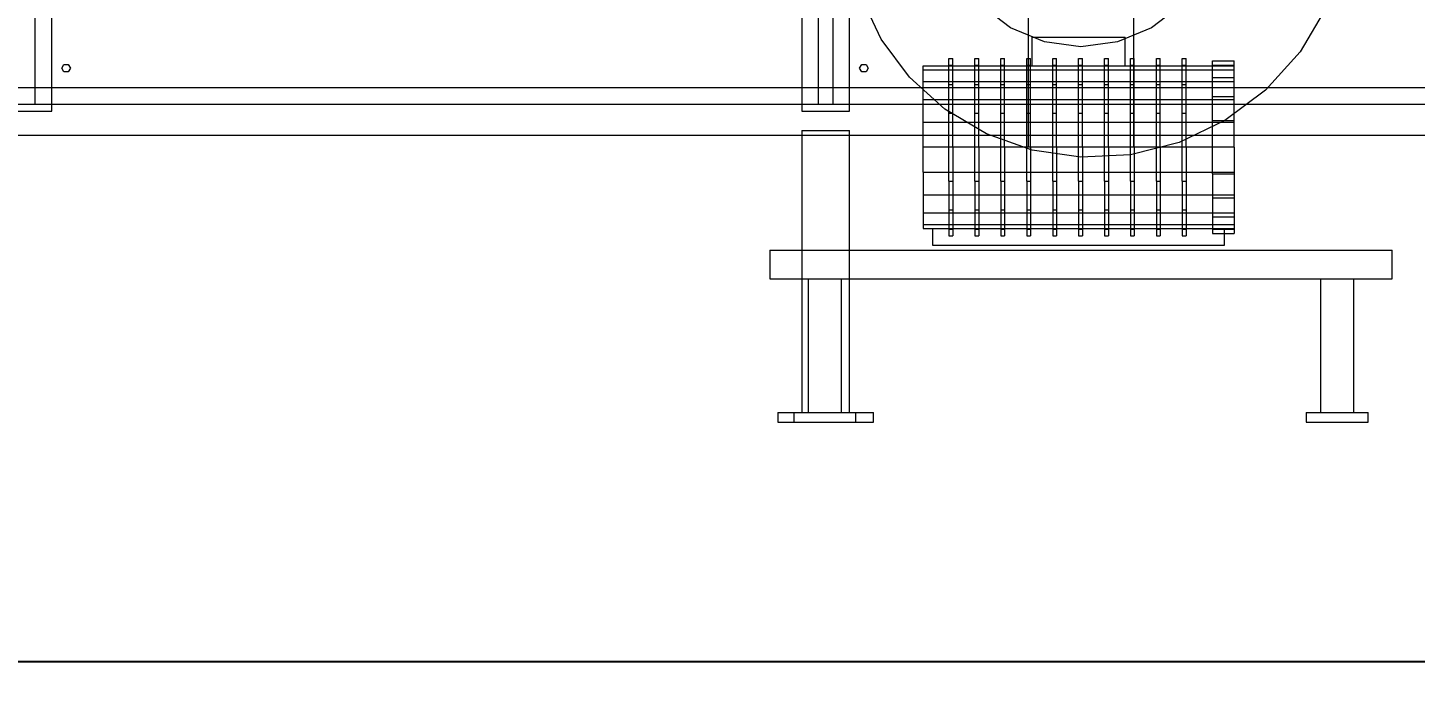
# Model space of a CAD drawing. Header units: millimetres. Extents: x -191664 to 191490, y -197311 to 10263.
# Drawn here: x 6105 to 9003, y -126740 to -125375 of the extents above; entities that cross this region are included whole.
import ezdxf

# ---------------------------------------------------------------- set-up
doc = ezdxf.new("R2010")
doc.units = ezdxf.units.MM
for name, color, linetype, lineweight in [('COTAS_O', 1, 'Continuous', 0), ('DET_secador_lateral', 7, 'Continuous', 0), ('R15_COTAS_TRANSPORTE_P', 1, 'Continuous', 0)]:
    doc.layers.add(name, color=color, linetype=linetype, lineweight=lineweight)
doc.dimstyles.new('PLANTA_20', dxfattribs={"dimtxt": 50, "dimasz": 30, "dimexe": 30, "dimexo": 16, "dimgap": 20, "dimtad": 1, "dimtih": 1, "dimtoh": 1, "dimdec": 1, "dimzin": 0, "dimdsep": 46, "dimcen": 0.09, "dimadec": 0, "dimazin": 0, "dimtfac": 1, "dimtdec": 4, "dimtofl": 0, "dimtmove": 0, "dimatfit": 3, "dimfxl": 1, "dimtolj": 1, "dimtzin": 0, "dimarcsym": 0})

# ---------------------------------------------------------------- blocks, each defined once
blk = doc.blocks.new('*D87')
at = {"layer": 'COTAS_O', "color": 0, "lineweight": -2, "transparency": 16777216}
for p, q in [((1104.7, -126216), (1104.7, -126730)), ((21104.7, -126216), (21104.7, -126730)), ((1134.7, -126700), (21074.7, -126700))]:
    blk.add_line(p, q, dxfattribs=at)
at = {"layer": 'COTAS_O', "color": 0, "transparency": 16777216}
for points in [[(1134.7, -126695), (1134.7, -126705), (1104.7, -126700)], [(21074.7, -126695), (21074.7, -126705), (21104.7, -126700)]]:
    blk.add_solid(points, dxfattribs=at)
at = {"layer": 'Defpoints', "color": 0, "transparency": 16777216}
for p in [(1104.7, -126200), (21104.7, -126200), (21104.7, -126700)]:
    blk.add_point(p, dxfattribs=at)
blk = doc.blocks.new('*D133')
at = {"layer": 'Defpoints', "color": 0, "transparency": 16777216}
for p in [(439.7, -194148), (217.9, -194406.1), (-500, -194490), (-500, -194490), (500, -194490)]:
    blk.add_point(p, dxfattribs=at)
at = {"layer": 'R15_COTAS_TRANSPORTE_P', "color": 0, "lineweight": -2, "transparency": 16777216}
blk.add_arc((-500, -194490), 722.8, 2.3783, 17.6217, dxfattribs=at)
at = {"layer": 'R15_COTAS_TRANSPORTE_P', "color": 0, "transparency": 16777216}
for points in [[(184.1, -194272.8), (193.6, -194269.6), (179.2, -194242.8)], [(227.1, -194459.9), (217.2, -194460.1), (222.8, -194490)]]:
    blk.add_solid(points, dxfattribs=at)

msp = doc.modelspace()

# ---------------------------------------------------------------- linework, layer by layer
at = {"layer": 'DET_secador_lateral', "color": 254, "true_color": 0xd8e0dc}
for p, q in [((6119.71, -123265), (6119.71, -125535)), ((7756.38, -125535), (7756.38, -123265)), ((7786.38, -123265), (7786.38, -125535)), ((6119.71, -125535), (7756.38, -125535)), ((7786.38, -125535), (9423.05, -125535))]:
    msp.add_line(p, q, dxfattribs=at)
at = {"layer": 'DET_secador_lateral', "color": 251, "true_color": 0x536a64}
for p, q in [((6154.71, -125550), (6154.71, -123300)), ((7721.38, -123300), (7721.38, -125550)), ((7821.38, -125550), (7821.38, -123300)), ((7887.37, -125398.86), (7845.45, -125310.23)), ((8817.61, -125332.45), (8762.29, -125425.74)), ((7946.37, -125478.34), (7887.37, -125398.86)), ((8762.29, -125425.74), (8690.43, -125505.72)), ((8020.48, -125545.39), (7946.37, -125478.34)), ((1104.71, -125500), (21104.71, -125500)), ((8690.43, -125505.72), (8605.08, -125569.53)), ((8107.07, -125597.14), (8020.48, -125545.39)), ((6054.71, -125550), (6154.71, -125550)), ((7721.38, -125550), (7821.38, -125550)), ((8605.08, -125569.53), (8509.76, -125615.02)), ((1104.71, -125600), (21104.71, -125600)), ((7721.38, -125590), (7821.38, -125590)), ((7721.38, -125590), (7721.38, -126180)), ((7821.38, -126180), (7821.38, -125590)), ((8203.01, -125631.27), (8107.07, -125597.14)), ((8304.71, -125646.13), (8203.01, -125631.27)), ((8509.76, -125615.02), (8408.3, -125640.77)), ((8408.3, -125640.77), (8304.71, -125646.13)), ((7994.71, -125795), (8604.71, -125795)), ((7994.71, -125795), (7994.71, -125830)), ((8604.71, -125830), (8604.71, -125795)), ((7994.71, -125830), (8604.71, -125830)), ((7654.71, -125840), (8954.71, -125840)), ((7654.71, -125840), (7654.71, -125900)), ((8954.71, -125900), (8954.71, -125840)), ((7654.71, -125900), (8954.71, -125900)), ((7734.71, -125900), (7804.71, -125900)), ((7734.71, -125900), (7734.71, -126180)), ((7804.71, -126180), (7804.71, -125900)), ((8804.71, -125900), (8874.71, -125900)), ((8804.71, -125900), (8804.71, -126180)), ((8874.71, -126180), (8874.71, -125900)), ((7721.38, -126180), (7821.38, -126180)), ((7734.71, -126180), (7804.71, -126180)), ((8804.71, -126180), (8874.71, -126180))]:
    msp.add_line(p, q, dxfattribs=at)
at = {"layer": 'DET_secador_lateral', "color": 15, "true_color": 0xb54e46}
for p, q in [((8194.71, -125625), (8194.71, -125120)), ((8414.71, -125120), (8414.71, -125625)), ((8414.71, -125625), (8194.71, -125625))]:
    msp.add_line(p, q, dxfattribs=at)
at = {"layer": 'DET_secador_lateral', "color": 129, "true_color": 0x304542}
for p, q in [((8157.21, -125375.48), (8096.12, -125328.6)), ((8513.31, -125328.6), (8452.21, -125375.48)), ((8228.36, -125404.95), (8157.21, -125375.48)), ((8452.21, -125375.48), (8381.06, -125404.95)), ((8304.71, -125415), (8228.36, -125404.95)), ((8381.06, -125404.95), (8304.71, -125415)), ((8579.71, -125453.62), (8579.71, -125444.8)), ((8579.71, -125444.8), (8624.71, -125444.8)), ((8579.71, -125479.22), (8579.71, -125453.62)), ((8579.71, -125453.62), (8624.71, -125453.62)), ((8624.71, -125453.62), (8624.71, -125444.8)), ((8624.71, -125479.22), (8624.71, -125453.62)), ((8579.71, -125519.08), (8579.71, -125479.22)), ((8579.71, -125479.22), (8624.71, -125479.22)), ((8624.71, -125519.08), (8624.71, -125479.22)), ((8579.71, -125569.32), (8579.71, -125519.08)), ((8579.71, -125519.08), (8624.71, -125519.08)), ((8624.71, -125569.32), (8624.71, -125519.08)), ((8579.71, -125625), (8579.71, -125569.32)), ((8579.71, -125569.32), (8624.71, -125569.32)), ((8624.71, -125625), (8624.71, -125569.32)), ((8579.71, -125680.68), (8579.71, -125625)), ((8624.71, -125625), (8579.71, -125625)), ((8624.71, -125625), (8624.71, -125680.68)), ((8579.71, -125680.68), (8579.71, -125730.92)), ((8579.71, -125680.68), (8624.71, -125680.68)), ((8624.71, -125680.68), (8624.71, -125730.92)), ((8579.71, -125730.92), (8579.71, -125770.78)), ((8579.71, -125730.92), (8624.71, -125730.92)), ((8624.71, -125730.92), (8624.71, -125770.78)), ((8579.71, -125770.78), (8579.71, -125796.38)), ((8579.71, -125770.78), (8624.71, -125770.78)), ((8624.71, -125770.78), (8624.71, -125796.38)), ((8579.71, -125796.38), (8579.71, -125805.2)), ((8579.71, -125796.38), (8624.71, -125796.38)), ((8579.71, -125805.2), (8624.71, -125805.2)), ((8624.71, -125796.38), (8624.71, -125805.2))]:
    msp.add_line(p, q, dxfattribs=at)
at = {"layer": 'DET_secador_lateral', "color": 142, "true_color": 0x159eb4}
for p, q in [((8202.21, -125395), (8397.21, -125395)), ((8202.21, -125395), (8202.21, -125455)), ((8397.21, -125455), (8397.21, -125395)), ((7974.71, -125463.32), (7974.71, -125455)), ((7974.71, -125455), (8624.71, -125455)), ((8028.88, -125453.81), (8028.88, -125439.7)), ((8028.88, -125439.7), (8036.88, -125439.7)), ((8028.88, -125493.97), (8028.88, -125453.81)), ((8028.88, -125453.81), (8036.88, -125453.81)), ((8036.88, -125453.81), (8036.88, -125439.7)), ((8036.88, -125493.97), (8036.88, -125453.81)), ((8083.05, -125453.81), (8083.05, -125439.7)), ((8083.05, -125439.7), (8091.05, -125439.7)), ((8083.05, -125493.97), (8083.05, -125453.81)), ((8083.05, -125453.81), (8091.05, -125453.81)), ((8091.05, -125453.81), (8091.05, -125439.7)), ((8091.05, -125493.97), (8091.05, -125453.81)), ((8137.21, -125453.81), (8137.21, -125439.7)), ((8137.21, -125439.7), (8145.21, -125439.7)), ((8137.21, -125493.97), (8137.21, -125453.81)), ((8137.21, -125453.81), (8145.21, -125453.81)), ((8145.21, -125453.81), (8145.21, -125439.7)), ((8145.21, -125493.97), (8145.21, -125453.81)), ((8191.38, -125453.81), (8191.38, -125439.7)), ((8191.38, -125439.7), (8199.38, -125439.7)), ((8191.38, -125493.97), (8191.38, -125453.81)), ((8191.38, -125453.81), (8199.38, -125453.81)), ((8199.38, -125453.81), (8199.38, -125439.7)), ((8199.38, -125493.97), (8199.38, -125453.81)), ((8202.21, -125455), (8397.21, -125455)), ((8245.55, -125453.81), (8245.55, -125439.7)), ((8245.55, -125439.7), (8253.55, -125439.7)), ((8245.55, -125493.97), (8245.55, -125453.81)), ((8245.55, -125453.81), (8253.55, -125453.81)), ((8253.55, -125453.81), (8253.55, -125439.7)), ((8253.55, -125493.97), (8253.55, -125453.81)), ((8299.71, -125453.81), (8299.71, -125439.7)), ((8299.71, -125439.7), (8307.71, -125439.7)), ((8299.71, -125493.97), (8299.71, -125453.81)), ((8299.71, -125453.81), (8307.71, -125453.81)), ((8307.71, -125453.81), (8307.71, -125439.7)), ((8307.71, -125493.97), (8307.71, -125453.81)), ((8353.88, -125453.81), (8353.88, -125439.7)), ((8353.88, -125439.7), (8361.88, -125439.7)), ((8353.88, -125493.97), (8353.88, -125453.81)), ((8353.88, -125453.81), (8361.88, -125453.81)), ((8361.88, -125453.81), (8361.88, -125439.7)), ((8361.88, -125493.97), (8361.88, -125453.81)), ((8408.05, -125453.81), (8408.05, -125439.7)), ((8408.05, -125439.7), (8416.05, -125439.7)), ((8408.05, -125493.97), (8408.05, -125453.81)), ((8408.05, -125453.81), (8416.05, -125453.81)), ((8416.05, -125453.81), (8416.05, -125439.7)), ((8416.05, -125493.97), (8416.05, -125453.81)), ((8462.21, -125453.81), (8462.21, -125439.7)), ((8462.21, -125439.7), (8470.21, -125439.7)), ((8462.21, -125493.97), (8462.21, -125453.81)), ((8462.21, -125453.81), (8470.21, -125453.81)), ((8470.21, -125453.81), (8470.21, -125439.7)), ((8470.21, -125493.97), (8470.21, -125453.81)), ((8516.38, -125453.81), (8516.38, -125439.7)), ((8516.38, -125439.7), (8524.38, -125439.7)), ((8516.38, -125493.97), (8516.38, -125453.81)), ((8516.38, -125453.81), (8524.38, -125453.81)), ((8524.38, -125453.81), (8524.38, -125439.7)), ((8524.38, -125493.97), (8524.38, -125453.81)), ((8624.71, -125463.32), (8624.71, -125455)), ((7974.71, -125487.47), (7974.71, -125463.32)), ((7974.71, -125463.32), (8624.71, -125463.32)), ((7974.71, -125525.08), (7974.71, -125487.47)), ((7974.71, -125487.47), (8624.71, -125487.47)), ((8624.71, -125487.47), (8624.71, -125463.32)), ((8624.71, -125525.08), (8624.71, -125487.47)), ((8028.88, -125554.09), (8028.88, -125493.97)), ((8028.88, -125493.97), (8036.88, -125493.97)), ((8036.88, -125554.09), (8036.88, -125493.97)), ((8083.05, -125554.09), (8083.05, -125493.97)), ((8083.05, -125493.97), (8091.05, -125493.97)), ((8091.05, -125554.09), (8091.05, -125493.97)), ((8137.21, -125554.09), (8137.21, -125493.97)), ((8137.21, -125493.97), (8145.21, -125493.97)), ((8145.21, -125554.09), (8145.21, -125493.97)), ((8191.38, -125554.09), (8191.38, -125493.97)), ((8191.38, -125493.97), (8199.38, -125493.97)), ((8199.38, -125554.09), (8199.38, -125493.97)), ((8245.55, -125554.09), (8245.55, -125493.97)), ((8245.55, -125493.97), (8253.55, -125493.97)), ((8253.55, -125554.09), (8253.55, -125493.97)), ((8299.71, -125554.09), (8299.71, -125493.97)), ((8299.71, -125493.97), (8307.71, -125493.97)), ((8307.71, -125554.09), (8307.71, -125493.97)), ((8353.88, -125554.09), (8353.88, -125493.97)), ((8353.88, -125493.97), (8361.88, -125493.97)), ((8361.88, -125554.09), (8361.88, -125493.97)), ((8408.05, -125554.09), (8408.05, -125493.97)), ((8408.05, -125493.97), (8416.05, -125493.97)), ((8416.05, -125554.09), (8416.05, -125493.97)), ((8462.21, -125554.09), (8462.21, -125493.97)), ((8462.21, -125493.97), (8470.21, -125493.97)), ((8470.21, -125554.09), (8470.21, -125493.97)), ((8516.38, -125554.09), (8516.38, -125493.97)), ((8516.38, -125493.97), (8524.38, -125493.97)), ((8524.38, -125554.09), (8524.38, -125493.97)), ((7974.71, -125572.47), (7974.71, -125525.08)), ((7974.71, -125525.08), (8624.71, -125525.08)), ((8624.71, -125572.47), (8624.71, -125525.08)), ((7974.71, -125625), (7974.71, -125572.47)), ((7974.71, -125572.47), (8624.71, -125572.47)), ((8028.88, -125625), (8028.88, -125554.09)), ((8028.88, -125554.09), (8036.88, -125554.09)), ((8036.88, -125625), (8036.88, -125554.09)), ((8083.05, -125625), (8083.05, -125554.09)), ((8083.05, -125554.09), (8091.05, -125554.09)), ((8091.05, -125625), (8091.05, -125554.09)), ((8137.21, -125625), (8137.21, -125554.09)), ((8137.21, -125554.09), (8145.21, -125554.09)), ((8145.21, -125625), (8145.21, -125554.09)), ((8191.38, -125625), (8191.38, -125554.09)), ((8191.38, -125554.09), (8199.38, -125554.09)), ((8199.38, -125625), (8199.38, -125554.09)), ((8245.55, -125625), (8245.55, -125554.09)), ((8245.55, -125554.09), (8253.55, -125554.09)), ((8253.55, -125625), (8253.55, -125554.09)), ((8299.71, -125625), (8299.71, -125554.09)), ((8299.71, -125554.09), (8307.71, -125554.09)), ((8307.71, -125625), (8307.71, -125554.09)), ((8353.88, -125625), (8353.88, -125554.09)), ((8353.88, -125554.09), (8361.88, -125554.09)), ((8361.88, -125625), (8361.88, -125554.09)), ((8408.05, -125625), (8408.05, -125554.09)), ((8408.05, -125554.09), (8416.05, -125554.09)), ((8416.05, -125625), (8416.05, -125554.09)), ((8462.21, -125625), (8462.21, -125554.09)), ((8462.21, -125554.09), (8470.21, -125554.09)), ((8470.21, -125625), (8470.21, -125554.09)), ((8516.38, -125625), (8516.38, -125554.09)), ((8516.38, -125554.09), (8524.38, -125554.09)), ((8524.38, -125625), (8524.38, -125554.09)), ((8624.71, -125625), (8624.71, -125572.47)), ((7974.71, -125677.53), (7974.71, -125625)), ((8624.71, -125625), (7974.71, -125625)), ((8028.88, -125695.91), (8028.88, -125625)), ((8036.88, -125625), (8028.88, -125625)), ((8036.88, -125625), (8036.88, -125695.91)), ((8083.05, -125695.91), (8083.05, -125625)), ((8091.05, -125625), (8083.05, -125625)), ((8091.05, -125625), (8091.05, -125695.91)), ((8137.21, -125695.91), (8137.21, -125625)), ((8145.21, -125625), (8137.21, -125625)), ((8145.21, -125625), (8145.21, -125695.91)), ((8191.38, -125695.91), (8191.38, -125625)), ((8199.38, -125625), (8191.38, -125625)), ((8199.38, -125625), (8199.38, -125695.91)), ((8245.55, -125695.91), (8245.55, -125625)), ((8253.55, -125625), (8245.55, -125625)), ((8253.55, -125625), (8253.55, -125695.91)), ((8299.71, -125695.91), (8299.71, -125625)), ((8307.71, -125625), (8299.71, -125625)), ((8307.71, -125625), (8307.71, -125695.91)), ((8353.88, -125695.91), (8353.88, -125625)), ((8361.88, -125625), (8353.88, -125625)), ((8361.88, -125625), (8361.88, -125695.91)), ((8408.05, -125695.91), (8408.05, -125625)), ((8416.05, -125625), (8408.05, -125625)), ((8416.05, -125625), (8416.05, -125695.91)), ((8462.21, -125695.91), (8462.21, -125625)), ((8470.21, -125625), (8462.21, -125625)), ((8470.21, -125625), (8470.21, -125695.91)), ((8516.38, -125695.91), (8516.38, -125625)), ((8524.38, -125625), (8516.38, -125625)), ((8524.38, -125625), (8524.38, -125695.91)), ((8624.71, -125625), (8624.71, -125677.53)), ((7974.71, -125677.53), (7974.71, -125724.92)), ((7974.71, -125677.53), (8624.71, -125677.53)), ((8624.71, -125677.53), (8624.71, -125724.92)), ((8028.88, -125695.91), (8028.88, -125756.03)), ((8028.88, -125695.91), (8036.88, -125695.91)), ((8036.88, -125695.91), (8036.88, -125756.03)), ((8083.05, -125695.91), (8083.05, -125756.03)), ((8083.05, -125695.91), (8091.05, -125695.91)), ((8091.05, -125695.91), (8091.05, -125756.03)), ((8137.21, -125695.91), (8137.21, -125756.03)), ((8137.21, -125695.91), (8145.21, -125695.91)), ((8145.21, -125695.91), (8145.21, -125756.03)), ((8191.38, -125695.91), (8191.38, -125756.03)), ((8191.38, -125695.91), (8199.38, -125695.91)), ((8199.38, -125695.91), (8199.38, -125756.03)), ((8245.55, -125695.91), (8245.55, -125756.03)), ((8245.55, -125695.91), (8253.55, -125695.91)), ((8253.55, -125695.91), (8253.55, -125756.03)), ((8299.71, -125695.91), (8299.71, -125756.03)), ((8299.71, -125695.91), (8307.71, -125695.91)), ((8307.71, -125695.91), (8307.71, -125756.03)), ((8353.88, -125695.91), (8353.88, -125756.03)), ((8353.88, -125695.91), (8361.88, -125695.91)), ((8361.88, -125695.91), (8361.88, -125756.03)), ((8408.05, -125695.91), (8408.05, -125756.03)), ((8408.05, -125695.91), (8416.05, -125695.91)), ((8416.05, -125695.91), (8416.05, -125756.03)), ((8462.21, -125695.91), (8462.21, -125756.03)), ((8462.21, -125695.91), (8470.21, -125695.91)), ((8470.21, -125695.91), (8470.21, -125756.03)), ((8516.38, -125695.91), (8516.38, -125756.03)), ((8516.38, -125695.91), (8524.38, -125695.91)), ((8524.38, -125695.91), (8524.38, -125756.03)), ((7974.71, -125724.92), (7974.71, -125762.53)), ((7974.71, -125724.92), (8624.71, -125724.92)), ((8624.71, -125724.92), (8624.71, -125762.53)), ((7974.71, -125762.53), (7974.71, -125786.68)), ((7974.71, -125762.53), (8624.71, -125762.53)), ((8028.88, -125756.03), (8028.88, -125796.19)), ((8028.88, -125756.03), (8036.88, -125756.03)), ((8036.88, -125756.03), (8036.88, -125796.19)), ((8083.05, -125756.03), (8083.05, -125796.19)), ((8083.05, -125756.03), (8091.05, -125756.03)), ((8091.05, -125756.03), (8091.05, -125796.19)), ((8137.21, -125756.03), (8137.21, -125796.19)), ((8137.21, -125756.03), (8145.21, -125756.03)), ((8145.21, -125756.03), (8145.21, -125796.19)), ((8191.38, -125756.03), (8191.38, -125796.19)), ((8191.38, -125756.03), (8199.38, -125756.03)), ((8199.38, -125756.03), (8199.38, -125796.19)), ((8245.55, -125756.03), (8245.55, -125796.19)), ((8245.55, -125756.03), (8253.55, -125756.03)), ((8253.55, -125756.03), (8253.55, -125796.19)), ((8299.71, -125756.03), (8299.71, -125796.19)), ((8299.71, -125756.03), (8307.71, -125756.03)), ((8307.71, -125756.03), (8307.71, -125796.19)), ((8353.88, -125756.03), (8353.88, -125796.19)), ((8353.88, -125756.03), (8361.88, -125756.03)), ((8361.88, -125756.03), (8361.88, -125796.19)), ((8408.05, -125756.03), (8408.05, -125796.19)), ((8408.05, -125756.03), (8416.05, -125756.03)), ((8416.05, -125756.03), (8416.05, -125796.19)), ((8462.21, -125756.03), (8462.21, -125796.19)), ((8462.21, -125756.03), (8470.21, -125756.03)), ((8470.21, -125756.03), (8470.21, -125796.19)), ((8516.38, -125756.03), (8516.38, -125796.19)), ((8516.38, -125756.03), (8524.38, -125756.03)), ((8524.38, -125756.03), (8524.38, -125796.19)), ((8624.71, -125762.53), (8624.71, -125786.68)), ((7974.71, -125786.68), (7974.71, -125795)), ((7974.71, -125786.68), (8624.71, -125786.68)), ((7974.71, -125795), (8624.71, -125795)), ((8028.88, -125796.19), (8028.88, -125810.3)), ((8028.88, -125796.19), (8036.88, -125796.19)), ((8036.88, -125796.19), (8036.88, -125810.3)), ((8083.05, -125796.19), (8083.05, -125810.3)), ((8083.05, -125796.19), (8091.05, -125796.19)), ((8091.05, -125796.19), (8091.05, -125810.3)), ((8137.21, -125796.19), (8137.21, -125810.3)), ((8137.21, -125796.19), (8145.21, -125796.19)), ((8145.21, -125796.19), (8145.21, -125810.3)), ((8191.38, -125796.19), (8191.38, -125810.3)), ((8191.38, -125796.19), (8199.38, -125796.19)), ((8199.38, -125796.19), (8199.38, -125810.3)), ((8245.55, -125796.19), (8245.55, -125810.3)), ((8245.55, -125796.19), (8253.55, -125796.19)), ((8253.55, -125796.19), (8253.55, -125810.3)), ((8299.71, -125796.19), (8299.71, -125810.3)), ((8299.71, -125796.19), (8307.71, -125796.19)), ((8307.71, -125796.19), (8307.71, -125810.3)), ((8353.88, -125796.19), (8353.88, -125810.3)), ((8353.88, -125796.19), (8361.88, -125796.19)), ((8361.88, -125796.19), (8361.88, -125810.3)), ((8408.05, -125796.19), (8408.05, -125810.3)), ((8408.05, -125796.19), (8416.05, -125796.19)), ((8416.05, -125796.19), (8416.05, -125810.3)), ((8462.21, -125796.19), (8462.21, -125810.3)), ((8462.21, -125796.19), (8470.21, -125796.19)), ((8470.21, -125796.19), (8470.21, -125810.3)), ((8516.38, -125796.19), (8516.38, -125810.3)), ((8516.38, -125796.19), (8524.38, -125796.19)), ((8524.38, -125796.19), (8524.38, -125810.3)), ((8624.71, -125786.68), (8624.71, -125795)), ((8028.88, -125810.3), (8036.88, -125810.3)), ((8083.05, -125810.3), (8091.05, -125810.3)), ((8137.21, -125810.3), (8145.21, -125810.3)), ((8191.38, -125810.3), (8199.38, -125810.3)), ((8245.55, -125810.3), (8253.55, -125810.3)), ((8299.71, -125810.3), (8307.71, -125810.3)), ((8353.88, -125810.3), (8361.88, -125810.3)), ((8408.05, -125810.3), (8416.05, -125810.3)), ((8462.21, -125810.3), (8470.21, -125810.3)), ((8516.38, -125810.3), (8524.38, -125810.3))]:
    msp.add_line(p, q, dxfattribs=at)
at = {"layer": 'DET_secador_lateral', "color": 43, "true_color": 0xe7bf45}
for p, q in [((6175.71, -125460), (6180.21, -125452.21)), ((6180.21, -125467.79), (6175.71, -125460)), ((6180.21, -125452.21), (6189.21, -125452.21)), ((6189.21, -125452.21), (6193.71, -125460)), ((6193.71, -125460), (6189.21, -125467.79)), ((7842.38, -125460), (7846.88, -125452.21)), ((7846.88, -125467.79), (7842.38, -125460)), ((7846.88, -125452.21), (7855.88, -125452.21)), ((7855.88, -125452.21), (7860.38, -125460)), ((7860.38, -125460), (7855.88, -125467.79)), ((6189.21, -125467.79), (6180.21, -125467.79)), ((7855.88, -125467.79), (7846.88, -125467.79))]:
    msp.add_line(p, q, dxfattribs=at)
at = {"layer": 'DET_secador_lateral', "color": 9, "true_color": 0xb8c6c1}
for p, q in [((1104.71, -125535), (20854.71, -125535)), ((1104.71, -125600), (20854.71, -125600))]:
    msp.add_line(p, q, dxfattribs=at)
at = {"layer": 'DET_secador_lateral', "color": 252, "true_color": 0x798e91}
for p, q in [((7671.38, -126180), (7871.38, -126180)), ((7671.38, -126180), (7671.38, -126200)), ((7704.71, -126180), (7834.71, -126180)), ((7704.71, -126180), (7704.71, -126200)), ((7834.71, -126200), (7834.71, -126180)), ((7871.38, -126200), (7871.38, -126180)), ((8774.71, -126180), (8904.71, -126180)), ((8774.71, -126180), (8774.71, -126200)), ((8904.71, -126200), (8904.71, -126180)), ((7671.38, -126200), (7871.38, -126200)), ((7704.71, -126200), (7834.71, -126200)), ((8774.71, -126200), (8904.71, -126200))]:
    msp.add_line(p, q, dxfattribs=at)

# ---------------------------------------------------------------- dimensions: what is measured, and where the dimension line sits
at = {"layer": 'COTAS_O'}
dim = msp.add_aligned_dim(p1=(1104.71, -126200), p2=(21104.71, -126200), distance=-500, text='<> O', dimstyle='PLANTA_20', dxfattribs=at)
dim.commit()
dim.dimension.update_dxf_attribs({"geometry": '*D87', "text_midpoint": (11104.71, -126700)})
at = {"layer": 'R15_COTAS_TRANSPORTE_P'}
dim = msp.add_angular_dim_2l(base=(217.89, -194406.09), line1=((-500, -194490), (500, -194490)), line2=((-500, -194490), (439.69, -194147.98)), dimstyle='PLANTA_20', dxfattribs=at)
dim.commit()
dim.dimension.update_dxf_attribs({"geometry": '*D133', "text_midpoint": (191490.46, -33543.69)})

doc.saveas('drawing.dxf')
